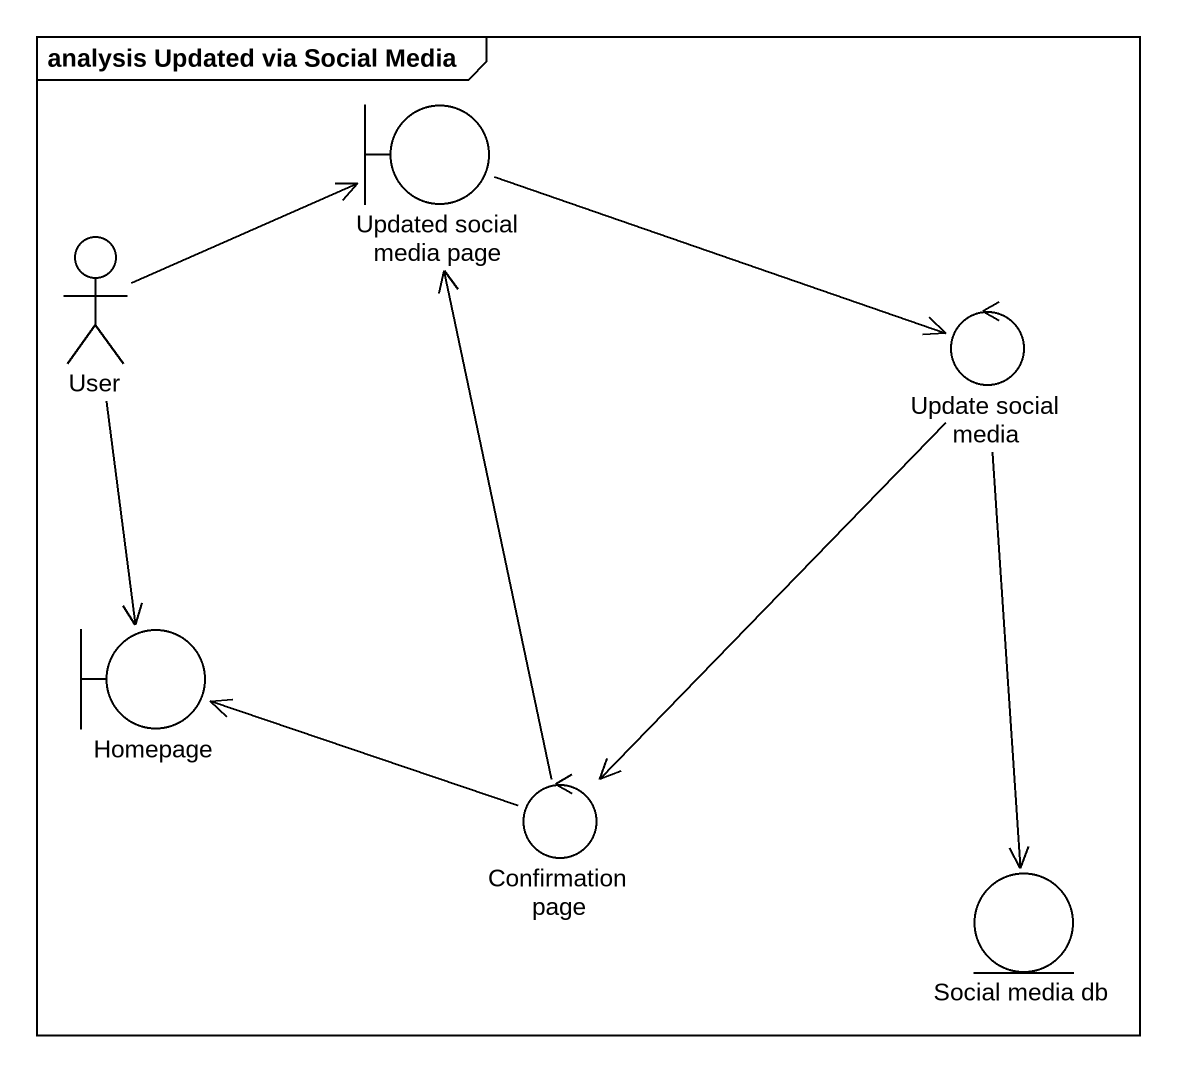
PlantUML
@startuml
mainframe analysis Updated via Social Media
boundary "Updated social media page" as Updated_social_media_page
actor User
control "Update social media" as Update_social_media
boundary Homepage
control "Confirmation page" as Confirmation_page
entity "Social media db" as Social_media_db
Updated_social_media_page -right-> Update_social_media
User -right-> Updated_social_media_page
User --> Homepage
Update_social_media --> Confirmation_page
Update_social_media --> Social_media_db
Confirmation_page -up-> Updated_social_media_page
Confirmation_page -left-> Homepage
@enduml
